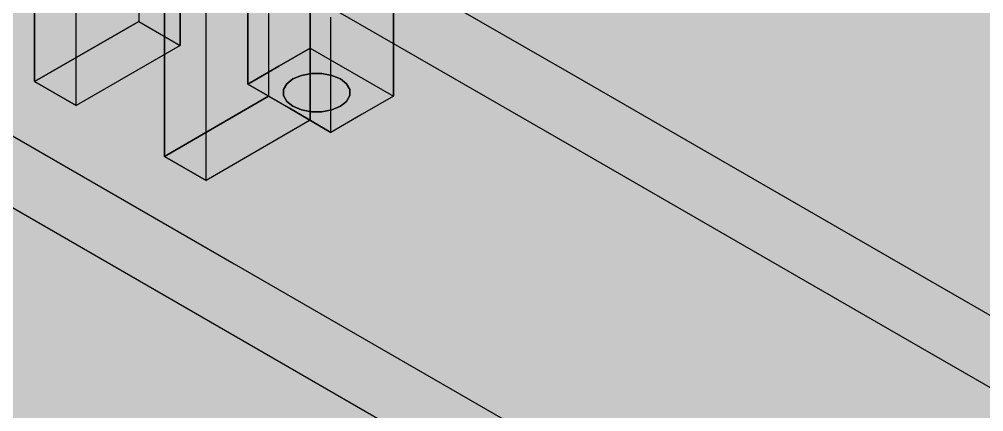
# Model space of a CAD drawing. Header units: metres. Extents: x 0 to 34.2, y 0 to 17.8.
# Drawn here: x 9.382 to 11.389, y 6.244 to 7.061 of the extents above; entities that cross this region are included whole.
import ezdxf

# ---------------------------------------------------------------- set-up
doc = ezdxf.new("R2010")
doc.units = ezdxf.units.M
doc.header["$LTSCALE"] = 0.25
doc.layers.add('ISO-ARISTAS', color=8, linetype='CONTINUOUS')
doc.layers.add('ISO-CONCRETO-SUP', color=254, linetype='CONTINUOUS', true_color=0xe8e8e8)

msp = doc.modelspace()

# ---------------------------------------------------------------- linework, layer by layer
at = {"layer": 'ISO-ARISTAS', "color": 250}
for p, q in [((9.6303, 7.42), (9.6303, 7.0565)), ((9.6303, 7.42), (9.6303, 7.0565)), ((9.7169, 7.0065), (9.7169, 7.37)), ((9.7169, 7.37), (9.7169, 7.0065)), ((10.5216, 6.9519), (9.851, 7.3391)), ((10.5216, 6.9519), (9.851, 7.3391)), ((9.4138, 6.9315), (9.4138, 7.295)), ((9.4138, 7.295), (9.4138, 6.9315)), ((9.9005, 7.268), (9.9005, 6.9005)), ((9.9005, 7.268), (9.9005, 6.9005)), ((9.5004, 6.8815), (9.5004, 7.245)), ((9.5004, 6.8815), (9.5004, 7.245)), ((9.9871, 6.8505), (9.9871, 7.218)), ((9.9871, 7.218), (9.9871, 6.8505)), ((9.851, 7.1891), (10.5216, 6.8019)), ((9.851, 7.1891), (10.5216, 6.8019)), ((9.8572, 7.0455), (9.8572, 7.1655)), ((9.8572, 7.1655), (9.8572, 7.0455)), ((9.684, 6.7755), (9.684, 7.143)), ((9.684, 7.143), (9.684, 6.7755)), ((10.1603, 7.0205), (10.1603, 7.1405)), ((10.1603, 7.1405), (10.1603, 7.0205)), ((9.9871, 7.1205), (9.9871, 7.0005)), ((9.9871, 7.1205), (9.9871, 7.0005)), ((9.7706, 6.7255), (9.7706, 7.093)), ((9.7706, 6.7255), (9.7706, 7.093)), ((10.0304, 6.9455), (10.0304, 7.0655)), ((10.0304, 6.9455), (10.0304, 7.0655)), ((9.4138, 6.9315), (9.6303, 7.0565)), ((9.6303, 7.0565), (9.4138, 6.9315)), ((9.6303, 7.0565), (9.7169, 7.0065)), ((9.6303, 7.0565), (9.7169, 7.0065)), ((9.8572, 6.9255), (9.8572, 7.0455)), ((9.8572, 7.0455), (9.8572, 6.9255)), ((9.7169, 7.0065), (9.5004, 6.8815)), ((9.7169, 7.0065), (9.5004, 6.8815)), ((10.1603, 6.9005), (10.1603, 7.0205)), ((10.1603, 7.0205), (10.1603, 6.9005)), ((9.9221, 6.963), (9.9871, 7.0005)), ((9.9871, 7.0005), (9.9221, 6.963)), ((9.9871, 7.0005), (10.0737, 6.9505)), ((9.9871, 7.0005), (10.0737, 6.9505)), ((9.8572, 6.9255), (9.9221, 6.963)), ((9.9221, 6.963), (9.8572, 6.9255)), ((9.9688, 6.9442), (9.9511, 6.9368)), ((9.9511, 6.9368), (9.9688, 6.9442)), ((9.9896, 6.9481), (9.9688, 6.9442)), ((9.9688, 6.9442), (9.9896, 6.9481)), ((10.0114, 6.9481), (9.9896, 6.9481)), ((9.9896, 6.9481), (10.0114, 6.9481)), ((10.0322, 6.9442), (10.0114, 6.9481)), ((10.0114, 6.9481), (10.0322, 6.9442)), ((10.0304, 6.8255), (10.0304, 6.9455)), ((10.0304, 6.8255), (10.0304, 6.9455)), ((10.0499, 6.9368), (10.0322, 6.9442)), ((10.0322, 6.9442), (10.0499, 6.9368)), ((10.0737, 6.9505), (10.1603, 6.9005)), ((10.0737, 6.9505), (10.1603, 6.9005)), ((11.1923, 6.5647), (10.5216, 6.9519)), ((11.1923, 6.5647), (10.5216, 6.9519)), ((9.1582, 6.9391), (9.8288, 6.5519)), ((9.5004, 6.8815), (9.4138, 6.9315)), ((9.4138, 6.9315), (9.5004, 6.8815)), ((9.9438, 6.8755), (9.8572, 6.9255)), ((9.8572, 6.9255), (9.9438, 6.8755)), ((9.9383, 6.9265), (9.9315, 6.9146)), ((9.9315, 6.9146), (9.9383, 6.9265)), ((9.9511, 6.9368), (9.9383, 6.9265)), ((9.9383, 6.9265), (9.9511, 6.9368)), ((10.0627, 6.9265), (10.0499, 6.9368)), ((10.0499, 6.9368), (10.0627, 6.9265)), ((10.0694, 6.9146), (10.0627, 6.9265)), ((10.0627, 6.9265), (10.0694, 6.9146)), ((9.9315, 6.9146), (9.9315, 6.9019)), ((9.9315, 6.9019), (9.9315, 6.9146)), ((10.0694, 6.9019), (10.0694, 6.9146)), ((10.0694, 6.9146), (10.0694, 6.9019)), ((9.684, 6.7755), (9.9005, 6.9005)), ((9.9005, 6.9005), (9.684, 6.7755)), ((9.9005, 6.9005), (9.9871, 6.8505)), ((9.9005, 6.9005), (9.9871, 6.8505)), ((9.9315, 6.9019), (9.9383, 6.89)), ((9.9383, 6.89), (9.9315, 6.9019)), ((9.9383, 6.89), (9.9511, 6.8798)), ((9.9511, 6.8798), (9.9383, 6.89)), ((10.0499, 6.8798), (10.0627, 6.89)), ((10.0627, 6.89), (10.0499, 6.8798)), ((10.0627, 6.89), (10.0694, 6.9019)), ((10.0694, 6.9019), (10.0627, 6.89)), ((10.1603, 6.9005), (10.0953, 6.863)), ((10.1603, 6.9005), (10.0953, 6.863)), ((10.0304, 6.8255), (9.9438, 6.8755)), ((9.9438, 6.8755), (10.0304, 6.8255)), ((9.9511, 6.8798), (9.9688, 6.8723)), ((9.9688, 6.8723), (9.9511, 6.8798)), ((9.9688, 6.8723), (9.9896, 6.8684)), ((9.9896, 6.8684), (9.9688, 6.8723)), ((9.9896, 6.8684), (10.0114, 6.8684)), ((10.0114, 6.8684), (9.9896, 6.8684)), ((10.0114, 6.8684), (10.0322, 6.8723)), ((10.0322, 6.8723), (10.0114, 6.8684)), ((10.0322, 6.8723), (10.0499, 6.8798)), ((10.0499, 6.8798), (10.0322, 6.8723)), ((9.9871, 6.8505), (9.7706, 6.7255)), ((9.9871, 6.8505), (9.7706, 6.7255)), ((10.0953, 6.863), (10.0304, 6.8255)), ((10.0953, 6.863), (10.0304, 6.8255)), ((9.8288, 6.4019), (9.1582, 6.7891)), ((10.5216, 6.8019), (11.1923, 6.4147)), ((10.5216, 6.8019), (11.1923, 6.4147)), ((9.7706, 6.7255), (9.684, 6.7755)), ((9.684, 6.7755), (9.7706, 6.7255)), ((11.8629, 6.1775), (11.1923, 6.5647)), ((11.8629, 6.1775), (11.1923, 6.5647)), ((9.8288, 6.5519), (10.4994, 6.1647)), ((10.4994, 6.0147), (9.8288, 6.4019)), ((11.1923, 6.4147), (11.8629, 6.0275)), ((11.1923, 6.4147), (11.8629, 6.0275))]:
    msp.add_line(p, q, dxfattribs=at)
at = {"layer": 'ISO-CONCRETO-SUP', "true_color": 0xc9c7c0}
for points in [[(10.4139, 7.6641), (11.0845, 7.2769), (9.851, 7.3391), (10.5216, 6.9519)], [(11.6475, 7.6019), (12.3181, 7.2147), (11.0845, 7.2769), (11.7552, 6.8897)], [(11.0845, 7.2769), (11.7552, 6.8897), (10.5216, 6.9519), (11.1923, 6.5647)], [(9.1582, 6.9391), (9.8288, 6.5519), (8.4654, 6.5391), (9.136, 6.1519)], [(11.7552, 6.8897), (12.4258, 6.5025), (11.1923, 6.5647), (11.8629, 6.1775)], [(9.8288, 6.5519), (10.4994, 6.1647), (9.136, 6.1519), (9.8066, 5.7647)]]:
    msp.add_solid(points, dxfattribs=at)
at = {"layer": 'ISO-CONCRETO-SUP', "true_color": 0xb9c7a5}
for points in [[(9.1804, 7.5763), (9.851, 7.1891), (8.4875, 7.1763), (9.1582, 6.7891)], [(9.851, 7.1891), (10.5216, 6.8019), (9.1582, 6.7891), (9.8288, 6.4019)], [(10.5216, 6.8019), (11.1923, 6.4147), (9.8288, 6.4019), (10.4994, 6.0147)], [(11.1923, 6.4147), (11.8629, 6.0275), (10.4994, 6.0147), (11.1701, 5.6275)]]:
    msp.add_solid(points, dxfattribs=at)
at = {"layer": 'ISO-CONCRETO-SUP', "true_color": 0x575d65}
for points in [[(9.6303, 7.0565), (9.4138, 6.9315), (9.6303, 7.42), (9.4138, 7.295)], [(9.7169, 7.0065), (9.5004, 6.8815), (9.7169, 7.37), (9.5004, 7.245)], [(9.9005, 6.9005), (9.684, 6.7755), (9.9005, 7.268), (9.684, 7.143)], [(9.9871, 6.8505), (9.7706, 6.7255), (9.9871, 7.218), (9.7706, 7.093)]]:
    msp.add_solid(points, dxfattribs=at)
at = {"layer": 'ISO-CONCRETO-SUP', "true_color": 0x616771}
for points in [[(9.6303, 7.0565), (9.7169, 7.0065), (9.6303, 7.42), (9.7169, 7.37)], [(9.4138, 6.9315), (9.5004, 6.8815), (9.4138, 7.295), (9.5004, 7.245)], [(9.9005, 6.9005), (9.9871, 6.8505), (9.9005, 7.268), (9.9871, 7.218)], [(9.684, 6.7755), (9.7706, 6.7255), (9.684, 7.143), (9.7706, 7.093)]]:
    msp.add_solid(points, dxfattribs=at)
at = {"layer": 'ISO-CONCRETO-SUP', "true_color": 0xb5b3ad}
for points in [[(9.851, 7.1891), (10.5216, 6.8019), (9.851, 7.3391), (10.5216, 6.9519)], [(10.5216, 6.8019), (11.1923, 6.4147), (10.5216, 6.9519), (11.1923, 6.5647)], [(11.1923, 6.4147), (11.8629, 6.0275), (11.1923, 6.5647), (11.8629, 6.1775)]]:
    msp.add_solid(points, dxfattribs=at)
at = {"layer": 'ISO-CONCRETO-SUP', "true_color": 0x9f9f9b}
for points in [[(9.9221, 7.083), (9.8572, 7.0455), (9.9221, 7.203), (9.8572, 7.1655)], [(10.1603, 7.0205), (10.0953, 6.983), (10.1603, 7.1405), (10.0953, 7.103)], [(9.9871, 7.0005), (9.9221, 6.963), (9.9871, 7.1205), (9.9221, 7.083)], [(10.0953, 6.983), (10.0304, 6.9455), (10.0953, 7.103), (10.0304, 7.0655)], [(9.9221, 6.963), (9.8572, 6.9255), (9.9221, 7.083), (9.8572, 7.0455)], [(10.1603, 6.9005), (10.0953, 6.863), (10.1603, 7.0205), (10.0953, 6.983)], [(10.0953, 6.863), (10.0304, 6.8255), (10.0953, 6.983), (10.0304, 6.9455)]]:
    msp.add_solid(points, dxfattribs=at)
at = {"layer": 'ISO-CONCRETO-SUP', "true_color": 0xb2b2ad}
for points in [[(10.0737, 7.0705), (10.1603, 7.0205), (10.0737, 7.1905), (10.1603, 7.1405)], [(9.8572, 7.0455), (9.9438, 6.9955), (9.8572, 7.1655), (9.9438, 7.1155)], [(9.9438, 6.9955), (10.0304, 6.9455), (9.9438, 7.1155), (10.0304, 7.0655)], [(9.9871, 7.0005), (10.0737, 6.9505), (9.9871, 7.1205), (10.0737, 7.0705)], [(10.0737, 6.9505), (10.1603, 6.9005), (10.0737, 7.0705), (10.1603, 7.0205)], [(9.8572, 6.9255), (9.9438, 6.8755), (9.8572, 7.0455), (9.9438, 6.9955)], [(9.9438, 6.8755), (10.0304, 6.8255), (9.9438, 6.9955), (10.0304, 6.9455)]]:
    msp.add_solid(points, dxfattribs=at)
at = {"layer": 'ISO-CONCRETO-SUP', "true_color": 0x88a2bb}
for points in [[(9.9688, 7.1442), (9.9511, 7.1368), (9.9688, 7.0442), (9.9511, 7.0368)], [(10.0322, 7.0723), (10.0499, 7.0798), (10.0322, 6.9723), (10.0499, 6.9798)], [(9.9688, 7.0442), (9.9511, 7.0368), (9.9688, 6.9442), (9.9511, 6.9368)], [(10.0322, 6.9723), (10.0499, 6.9798), (10.0322, 6.8723), (10.0499, 6.8798)]]:
    msp.add_solid(points, dxfattribs=at)
at = {"layer": 'ISO-CONCRETO-SUP', "true_color": 0x92aec8}
for points in [[(9.9896, 7.1481), (9.9688, 7.1442), (9.9896, 7.0481), (9.9688, 7.0442)], [(10.0114, 7.0684), (10.0322, 7.0723), (10.0114, 6.9684), (10.0322, 6.9723)], [(9.9896, 7.0481), (9.9688, 7.0442), (9.9896, 6.9481), (9.9688, 6.9442)], [(10.0114, 6.9684), (10.0322, 6.9723), (10.0114, 6.8684), (10.0322, 6.8723)]]:
    msp.add_solid(points, dxfattribs=at)
at = {"layer": 'ISO-CONCRETO-SUP', "true_color": 0x98b5d0}
for points in [[(10.0114, 7.1481), (9.9896, 7.1481), (10.0114, 7.0481), (9.9896, 7.0481)], [(9.9896, 7.0684), (10.0114, 7.0684), (9.9896, 6.9684), (10.0114, 6.9684)], [(10.0114, 7.0481), (9.9896, 7.0481), (10.0114, 6.9481), (9.9896, 6.9481)], [(9.9896, 6.9684), (10.0114, 6.9684), (9.9896, 6.8684), (10.0114, 6.8684)]]:
    msp.add_solid(points, dxfattribs=at)
at = {"layer": 'ISO-CONCRETO-SUP', "true_color": 0x99b6d1}
for points in [[(10.0322, 7.1442), (10.0114, 7.1481), (10.0322, 7.0442), (10.0114, 7.0481)], [(9.9688, 7.0723), (9.9896, 7.0684), (9.9688, 6.9723), (9.9896, 6.9684)], [(10.0322, 7.0442), (10.0114, 7.0481), (10.0322, 6.9442), (10.0114, 6.9481)], [(9.9688, 6.9723), (9.9896, 6.9684), (9.9688, 6.8723), (9.9896, 6.8684)]]:
    msp.add_solid(points, dxfattribs=at)
at = {"layer": 'ISO-CONCRETO-SUP', "true_color": 0x95b1cc}
for points in [[(10.0499, 7.1368), (10.0322, 7.1442), (10.0499, 7.0368), (10.0322, 7.0442)], [(9.9511, 7.0798), (9.9688, 7.0723), (9.9511, 6.9798), (9.9688, 6.9723)], [(10.0499, 7.0368), (10.0322, 7.0442), (10.0499, 6.9368), (10.0322, 6.9442)], [(9.9511, 6.9798), (9.9688, 6.9723), (9.9511, 6.8798), (9.9688, 6.8723)]]:
    msp.add_solid(points, dxfattribs=at)
at = {"layer": 'ISO-CONCRETO-SUP', "true_color": 0x6d8195}
for points in [[(9.9383, 7.1265), (9.9315, 7.1146), (9.9383, 7.0265), (9.9315, 7.0146)], [(10.0627, 7.09), (10.0694, 7.1019), (10.0627, 6.99), (10.0694, 7.0019)], [(9.9383, 7.0265), (9.9315, 7.0146), (9.9383, 6.9265), (9.9315, 6.9146)], [(10.0627, 6.99), (10.0694, 7.0019), (10.0627, 6.89), (10.0694, 6.9019)]]:
    msp.add_solid(points, dxfattribs=at)
at = {"layer": 'ISO-CONCRETO-SUP', "true_color": 0x7c93a9}
for points in [[(9.9511, 7.1368), (9.9383, 7.1265), (9.9511, 7.0368), (9.9383, 7.0265)], [(10.0499, 7.0798), (10.0627, 7.09), (10.0499, 6.9798), (10.0627, 6.99)], [(9.9511, 7.0368), (9.9383, 7.0265), (9.9511, 6.9368), (9.9383, 6.9265)], [(10.0499, 6.9798), (10.0627, 6.99), (10.0499, 6.8798), (10.0627, 6.89)]]:
    msp.add_solid(points, dxfattribs=at)
at = {"layer": 'ISO-CONCRETO-SUP', "true_color": 0x8da7c1}
for points in [[(10.0627, 7.1265), (10.0499, 7.1368), (10.0627, 7.0265), (10.0499, 7.0368)], [(9.9383, 7.09), (9.9511, 7.0798), (9.9383, 6.99), (9.9511, 6.9798)], [(10.0627, 7.0265), (10.0499, 7.0368), (10.0627, 6.9265), (10.0499, 6.9368)], [(9.9383, 6.99), (9.9511, 6.9798), (9.9383, 6.89), (9.9511, 6.8798)]]:
    msp.add_solid(points, dxfattribs=at)
at = {"layer": 'ISO-CONCRETO-SUP', "true_color": 0x8199b0}
for points in [[(10.0694, 7.1146), (10.0627, 7.1265), (10.0694, 7.0146), (10.0627, 7.0265)], [(9.9315, 7.1019), (9.9383, 7.09), (9.9315, 7.0019), (9.9383, 6.99)], [(10.0694, 7.0146), (10.0627, 7.0265), (10.0694, 6.9146), (10.0627, 6.9265)], [(9.9315, 7.0019), (9.9383, 6.99), (9.9315, 6.9019), (9.9383, 6.89)]]:
    msp.add_solid(points, dxfattribs=at)
at = {"layer": 'ISO-CONCRETO-SUP', "true_color": 0x73889d}
for points in [[(9.9315, 7.1146), (9.9315, 7.1019), (9.9315, 7.0146), (9.9315, 7.0019)], [(10.0694, 7.1019), (10.0694, 7.1146), (10.0694, 7.0019), (10.0694, 7.0146)], [(9.9315, 7.0146), (9.9315, 7.0019), (9.9315, 6.9146), (9.9315, 6.9019)], [(10.0694, 7.0019), (10.0694, 7.0146), (10.0694, 6.9019), (10.0694, 6.9146)]]:
    msp.add_solid(points, dxfattribs=at)
at = {"layer": 'ISO-CONCRETO-SUP', "true_color": 0x6b737d}
for points in [[(9.6303, 7.0565), (9.7169, 7.0065), (9.4138, 6.9315), (9.5004, 6.8815)], [(9.9005, 6.9005), (9.9871, 6.8505), (9.684, 6.7755), (9.7706, 6.7255)]]:
    msp.add_solid(points, dxfattribs=at)
at = {"layer": 'ISO-CONCRETO-SUP', "true_color": 0xc5c5c0}
for points in [[(9.9871, 7.0005), (10.0737, 6.9505), (9.9221, 6.963), (10.0087, 6.913)], [(9.9221, 6.963), (10.0087, 6.913), (9.8572, 6.9255), (9.9438, 6.8755)], [(10.0737, 6.9505), (10.1603, 6.9005), (10.0087, 6.913), (10.0953, 6.863)], [(10.0087, 6.913), (10.0953, 6.863), (9.9438, 6.8755), (10.0304, 6.8255)]]:
    msp.add_solid(points, dxfattribs=at)
at = {"layer": 'ISO-CONCRETO-SUP', "true_color": 0xa1c0dd}
for points in [[(10.0005, 6.9083), (9.9688, 6.9442), (9.9511, 6.9368)], [(10.0005, 6.9083), (9.9896, 6.9481), (9.9688, 6.9442)], [(10.0005, 6.9083), (10.0114, 6.9481), (9.9896, 6.9481)], [(10.0005, 6.9083), (10.0322, 6.9442), (10.0114, 6.9481)], [(10.0005, 6.9083), (10.0499, 6.9368), (10.0322, 6.9442)], [(10.0005, 6.9083), (9.9383, 6.9265), (9.9315, 6.9146)], [(10.0005, 6.9083), (9.9511, 6.9368), (9.9383, 6.9265)], [(10.0005, 6.9083), (10.0627, 6.9265), (10.0499, 6.9368)], [(10.0005, 6.9083), (10.0694, 6.9146), (10.0627, 6.9265)], [(10.0005, 6.9083), (9.9315, 6.9146), (9.9315, 6.9019)], [(10.0005, 6.9083), (9.9315, 6.9019), (9.9383, 6.89)], [(10.0005, 6.9083), (9.9383, 6.89), (9.9511, 6.8798)], [(10.0005, 6.9083), (9.9511, 6.8798), (9.9688, 6.8723)], [(10.0005, 6.9083), (9.9688, 6.8723), (9.9896, 6.8684)], [(10.0005, 6.9083), (9.9896, 6.8684), (10.0114, 6.8684)], [(10.0005, 6.9083), (10.0694, 6.9019), (10.0694, 6.9146)], [(10.0005, 6.9083), (10.0627, 6.89), (10.0694, 6.9019)], [(10.0005, 6.9083), (10.0499, 6.8798), (10.0627, 6.89)], [(10.0005, 6.9083), (10.0322, 6.8723), (10.0499, 6.8798)], [(10.0005, 6.9083), (10.0114, 6.8684), (10.0322, 6.8723)]]:
    msp.add_solid(points, dxfattribs=at)

doc.saveas('drawing.dxf')
